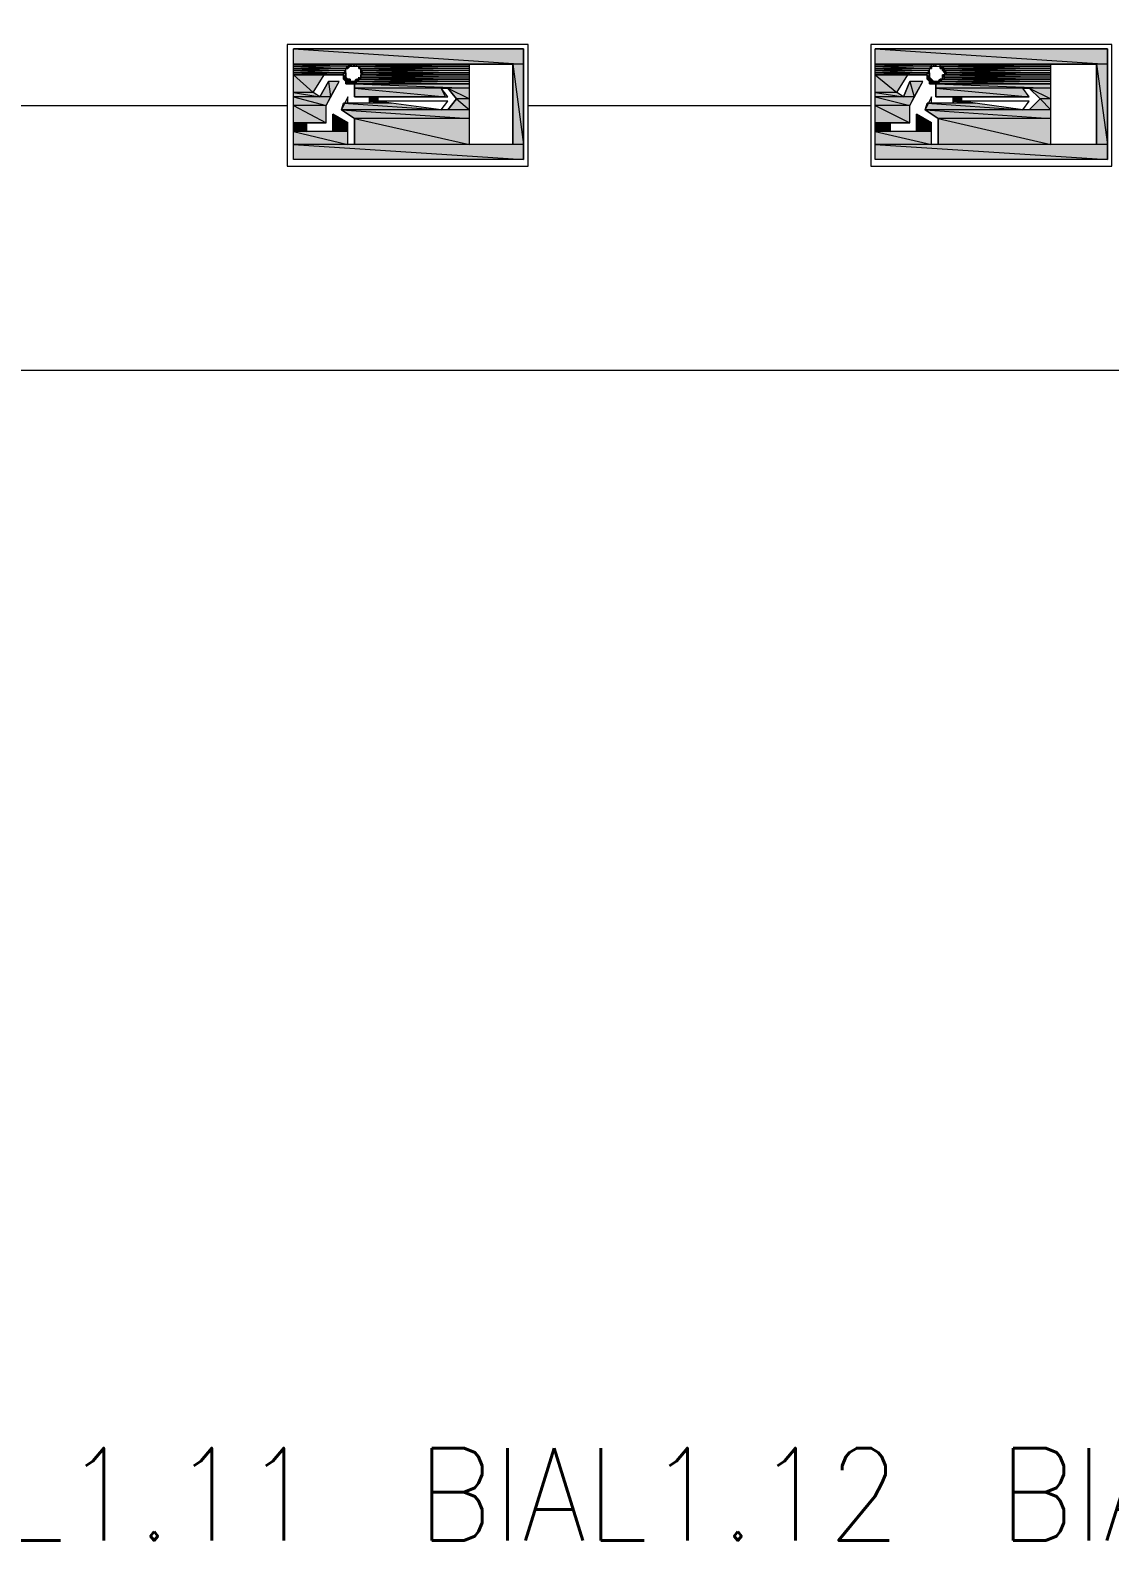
# Model space of a CAD drawing. Header units: millimetres. Extents: x 0 to 420, y 0 to 297.
# Drawn here: x 174.7 to 195.75, y 170.84 to 200.55 of the extents above; entities that cross this region are included whole.
import ezdxf

# ---------------------------------------------------------------- set-up
doc = ezdxf.new("R2010")
doc.units = ezdxf.units.MM
doc.styles.get("Standard").update_dxf_attribs({"font": 'STANDARD'})

msp = doc.modelspace()

# ---------------------------------------------------------------- hatches: boundary and pattern name
h = msp.add_hatch(color=82)
h.paths.add_polyline_path([(184.319334, 200.194333), (179.832001, 200.194333), (184.319334, 199.897999)], flags=0)
h.paths.add_polyline_path([(179.832001, 200.194333), (184.319334, 199.897999), (179.832001, 199.897999)], flags=0)
h = msp.add_hatch(color=82)
h.paths.add_polyline_path([(195.707001, 200.194333), (191.177334, 200.194333), (195.707001, 199.897999)], flags=0)
h.paths.add_polyline_path([(191.177334, 200.194333), (195.707001, 199.897999), (191.177334, 199.897999)], flags=0)
h = msp.add_hatch(color=82)
h.paths.add_polyline_path([(179.832001, 199.897999), (183.261001, 199.897999)], flags=0)
h.paths.add_polyline_path([(183.261001, 199.897999), (179.832001, 199.897999)], flags=0)
h = msp.add_hatch(color=82)
h.paths.add_polyline_path([(180.932668, 199.897999), (179.832001, 199.897999), (180.890334, 199.855666)], flags=0)
h.paths.add_polyline_path([(179.832001, 199.897999), (180.890334, 199.855666), (179.832001, 199.855666)], flags=0)
h = msp.add_hatch(color=82)
h.paths.add_polyline_path([(180.890334, 199.855666), (179.832001, 199.855666), (180.848001, 199.813333)], flags=0)
h.paths.add_polyline_path([(179.832001, 199.855666), (180.848001, 199.813333), (179.832001, 199.813333)], flags=0)
h = msp.add_hatch(color=82)
h.paths.add_polyline_path([(180.848001, 199.813333), (179.832001, 199.813333), (180.848001, 199.770999)], flags=0)
h.paths.add_polyline_path([(179.832001, 199.813333), (180.848001, 199.770999), (179.832001, 199.770999)], flags=0)
h = msp.add_hatch(color=82)
h.paths.add_polyline_path([(180.848001, 199.770999), (179.832001, 199.770999), (180.805668, 199.728666)], flags=0)
h.paths.add_polyline_path([(179.832001, 199.770999), (180.805668, 199.728666), (179.832001, 199.728666)], flags=0)
h = msp.add_hatch(color=82)
h.paths.add_polyline_path([(179.832001, 199.728666), (180.805668, 199.728666)], flags=0)
h.paths.add_polyline_path([(180.805668, 199.728666), (179.832001, 199.728666)], flags=0)
h = msp.add_hatch(color=82)
h.paths.add_polyline_path([(180.805668, 199.728666), (179.832001, 199.728666), (180.805668, 199.686333)], flags=0)
h.paths.add_polyline_path([(179.832001, 199.728666), (180.805668, 199.686333), (179.832001, 199.686333)], flags=0)
for points in [[(180.848001, 199.728666), (180.805668, 199.728666)], [(180.805668, 199.728666), (180.848001, 199.728666), (180.848001, 199.686333)], [(180.890334, 199.855666), (180.932668, 199.855666), (180.890334, 199.813333)], [(180.932668, 199.897999), (180.975001, 199.855666), (180.932668, 199.855666)], [(180.932668, 199.855666), (180.975001, 199.855666)], [(180.975001, 199.897999), (181.017334, 199.897999), (181.017334, 199.855666)], [(181.102001, 199.813333), (181.144334, 199.813333)], [(181.144334, 199.813333), (181.144334, 199.770999)], [(181.144334, 199.770999), (181.144334, 199.728666)], [(192.235668, 199.728666), (192.193334, 199.728666)], [(192.193334, 199.728666), (192.235668, 199.728666), (192.235668, 199.686333)], [(192.320334, 199.855666), (192.362668, 199.855666), (192.278001, 199.855666)], [(192.278001, 199.855666), (192.278001, 199.813333)], [(192.320334, 199.897999), (192.320334, 199.855666)], [(192.362668, 199.897999), (192.362668, 199.855666)], [(192.447334, 199.813333), (192.489668, 199.813333)], [(180.848001, 199.686333), (180.848001, 199.643999)], [(180.848001, 199.643999), (180.890334, 199.601666), (180.848001, 199.601666)], [(180.932668, 199.601666), (180.932668, 199.559333)], [(181.102001, 199.643999), (181.102001, 199.601666)], [(192.235668, 199.686333), (192.235668, 199.643999)], [(192.235668, 199.643999), (192.278001, 199.601666), (192.235668, 199.601666)], [(192.278001, 199.601666), (192.320334, 199.559333), (192.278001, 199.559333)], [(192.362668, 199.559333), (192.405001, 199.559333)], [(192.489668, 199.601666), (192.447334, 199.601666)], [(192.489668, 199.643999), (192.489668, 199.601666)], [(180.594001, 198.924333), (180.721001, 198.839666), (180.594001, 198.839666)], [(191.981668, 198.924333), (192.108668, 198.839666), (191.981668, 198.839666)]]:
    msp.add_hatch(color=82).paths.add_polyline_path(points, flags=0)
h = msp.add_hatch(color=82)
h.paths.add_polyline_path([(183.261001, 199.897999), (181.059668, 199.897999), (183.261001, 199.855666)], flags=0)
h.paths.add_polyline_path([(181.059668, 199.897999), (183.261001, 199.855666), (181.059668, 199.855666)], flags=0)
h = msp.add_hatch(color=82)
h.paths.add_polyline_path([(181.102001, 199.855666), (183.261001, 199.855666)], flags=0)
h.paths.add_polyline_path([(183.261001, 199.855666), (181.102001, 199.855666)], flags=0)
h = msp.add_hatch(color=82)
h.paths.add_polyline_path([(183.261001, 199.855666), (181.102001, 199.855666), (183.261001, 199.813333)], flags=0)
h.paths.add_polyline_path([(181.102001, 199.855666), (183.261001, 199.813333), (181.144334, 199.813333)], flags=0)
h = msp.add_hatch(color=82)
h.paths.add_polyline_path([(181.102001, 199.855666), (181.102001, 199.813333)], flags=0)
h.paths.add_polyline_path([(181.102001, 199.813333), (181.102001, 199.855666)], flags=0)
h = msp.add_hatch(color=82)
h.paths.add_polyline_path([(183.261001, 199.813333), (181.144334, 199.813333), (183.261001, 199.770999)], flags=0)
h.paths.add_polyline_path([(181.144334, 199.813333), (183.261001, 199.770999), (181.144334, 199.770999)], flags=0)
h = msp.add_hatch(color=82)
h.paths.add_polyline_path([(183.261001, 199.770999), (181.144334, 199.770999), (183.261001, 199.728666)], flags=0)
h.paths.add_polyline_path([(181.144334, 199.770999), (183.261001, 199.728666), (181.186668, 199.728666)], flags=0)
h = msp.add_hatch(color=82)
h.paths.add_polyline_path([(183.261001, 199.728666), (181.144334, 199.728666), (183.261001, 199.686333)], flags=0)
h.paths.add_polyline_path([(181.144334, 199.728666), (183.261001, 199.686333), (181.186668, 199.686333)], flags=0)
h = msp.add_hatch(color=82)
h.paths.add_polyline_path([(181.186668, 199.728666), (183.261001, 199.728666)], flags=0)
h.paths.add_polyline_path([(183.261001, 199.728666), (181.186668, 199.728666)], flags=0)
h = msp.add_hatch(color=82)
h.paths.add_polyline_path([(184.319334, 199.897999), (184.107668, 199.897999), (184.319334, 198.331666)], flags=0)
h.paths.add_polyline_path([(184.107668, 199.897999), (184.319334, 198.331666), (184.107668, 198.331666)], flags=0)
h = msp.add_hatch(color=82)
h.paths.add_polyline_path([(191.177334, 199.897999), (194.606334, 199.897999)], flags=0)
h.paths.add_polyline_path([(194.606334, 199.897999), (191.177334, 199.897999)], flags=0)
h = msp.add_hatch(color=82)
h.paths.add_polyline_path([(192.278001, 199.897999), (191.177334, 199.897999), (192.278001, 199.855666)], flags=0)
h.paths.add_polyline_path([(191.177334, 199.897999), (192.278001, 199.855666), (191.177334, 199.855666)], flags=0)
h = msp.add_hatch(color=82)
h.paths.add_polyline_path([(192.278001, 199.855666), (191.177334, 199.855666), (192.235668, 199.813333)], flags=0)
h.paths.add_polyline_path([(191.177334, 199.855666), (192.235668, 199.813333), (191.177334, 199.813333)], flags=0)
h = msp.add_hatch(color=82)
h.paths.add_polyline_path([(192.235668, 199.813333), (191.177334, 199.813333), (192.235668, 199.770999)], flags=0)
h.paths.add_polyline_path([(191.177334, 199.813333), (192.235668, 199.770999), (191.177334, 199.770999)], flags=0)
h = msp.add_hatch(color=82)
h.paths.add_polyline_path([(192.235668, 199.770999), (191.177334, 199.770999), (192.193334, 199.728666)], flags=0)
h.paths.add_polyline_path([(191.177334, 199.770999), (192.193334, 199.728666), (191.177334, 199.728666)], flags=0)
h = msp.add_hatch(color=82)
h.paths.add_polyline_path([(191.177334, 199.728666), (192.193334, 199.728666)], flags=0)
h.paths.add_polyline_path([(192.193334, 199.728666), (191.177334, 199.728666)], flags=0)
h = msp.add_hatch(color=82)
h.paths.add_polyline_path([(192.193334, 199.728666), (191.177334, 199.728666), (192.193334, 199.686333)], flags=0)
h.paths.add_polyline_path([(191.177334, 199.728666), (192.193334, 199.686333), (191.177334, 199.686333)], flags=0)
h = msp.add_hatch(color=82)
h.paths.add_polyline_path([(194.606334, 199.897999), (192.447334, 199.897999), (194.606334, 199.855666)], flags=0)
h.paths.add_polyline_path([(192.447334, 199.897999), (194.606334, 199.855666), (192.447334, 199.855666)], flags=0)
h = msp.add_hatch(color=82)
h.paths.add_polyline_path([(192.489668, 199.855666), (192.447334, 199.855666), (192.489668, 199.813333)], flags=0)
h.paths.add_polyline_path([(192.447334, 199.855666), (192.489668, 199.813333), (192.447334, 199.813333)], flags=0)
h = msp.add_hatch(color=82)
h.paths.add_polyline_path([(192.489668, 199.855666), (194.606334, 199.855666)], flags=0)
h.paths.add_polyline_path([(194.606334, 199.855666), (192.489668, 199.855666)], flags=0)
h = msp.add_hatch(color=82)
h.paths.add_polyline_path([(194.606334, 199.855666), (192.489668, 199.855666), (194.606334, 199.813333)], flags=0)
h.paths.add_polyline_path([(192.489668, 199.855666), (194.606334, 199.813333), (192.532001, 199.813333)], flags=0)
h = msp.add_hatch(color=82)
h.paths.add_polyline_path([(192.489668, 199.813333), (192.532001, 199.770999), (192.489668, 199.770999)], flags=0)
h.paths.add_polyline_path([(192.532001, 199.770999), (192.489668, 199.770999), (192.532001, 199.728666)], flags=0)
h = msp.add_hatch(color=82)
h.paths.add_polyline_path([(194.606334, 199.813333), (192.532001, 199.813333), (194.606334, 199.770999)], flags=0)
h.paths.add_polyline_path([(192.532001, 199.813333), (194.606334, 199.770999), (192.532001, 199.770999)], flags=0)
h = msp.add_hatch(color=82)
h.paths.add_polyline_path([(194.606334, 199.770999), (192.532001, 199.770999), (194.606334, 199.728666)], flags=0)
h.paths.add_polyline_path([(192.532001, 199.770999), (194.606334, 199.728666), (192.574334, 199.728666)], flags=0)
h = msp.add_hatch(color=82)
h.paths.add_polyline_path([(194.606334, 199.728666), (192.532001, 199.728666), (194.606334, 199.686333)], flags=0)
h.paths.add_polyline_path([(192.532001, 199.728666), (194.606334, 199.686333), (192.574334, 199.686333)], flags=0)
h = msp.add_hatch(color=82)
h.paths.add_polyline_path([(192.574334, 199.728666), (194.606334, 199.728666)], flags=0)
h.paths.add_polyline_path([(194.606334, 199.728666), (192.574334, 199.728666)], flags=0)
h = msp.add_hatch(color=82)
h.paths.add_polyline_path([(195.707001, 199.897999), (195.495334, 199.897999), (195.707001, 198.331666)], flags=0)
h.paths.add_polyline_path([(195.495334, 199.897999), (195.707001, 198.331666), (195.495334, 198.331666)], flags=0)
h = msp.add_hatch(color=82)
h.paths.add_polyline_path([(179.832001, 199.686333), (180.805668, 199.686333)], flags=0)
h.paths.add_polyline_path([(180.805668, 199.686333), (179.832001, 199.686333)], flags=0)
h = msp.add_hatch(color=82)
h.paths.add_polyline_path([(180.424668, 199.686333), (179.832001, 199.686333), (180.213001, 199.347666)], flags=0)
h.paths.add_polyline_path([(179.832001, 199.686333), (180.213001, 199.347666), (179.832001, 199.347666)], flags=0)
h = msp.add_hatch(color=82)
h.paths.add_polyline_path([(180.721001, 199.559333), (180.509334, 199.559333), (180.551668, 199.262999)], flags=0)
h.paths.add_polyline_path([(180.509334, 199.559333), (180.551668, 199.262999), (180.340001, 199.262999)], flags=0)
h = msp.add_hatch(color=82)
h.paths.add_polyline_path([(180.848001, 199.643999), (180.805668, 199.686333)], flags=0)
h.paths.add_polyline_path([(180.805668, 199.686333), (180.848001, 199.643999), (180.805668, 199.643999)], flags=0)
h = msp.add_hatch(color=82)
h.paths.add_polyline_path([(180.848001, 199.643999), (180.805668, 199.643999), (180.848001, 199.601666)], flags=0)
h.paths.add_polyline_path([(180.805668, 199.643999), (180.848001, 199.601666), (180.805668, 199.601666)], flags=0)
h = msp.add_hatch(color=82)
h.paths.add_polyline_path([(180.890334, 199.601666), (180.805668, 199.601666)], flags=0)
h.paths.add_polyline_path([(180.890334, 199.601666), (180.805668, 199.601666), (180.848001, 199.601666)], flags=0)
h = msp.add_hatch(color=82)
h.paths.add_polyline_path([(180.890334, 199.601666), (180.805668, 199.601666), (180.932668, 199.559333)], flags=0)
h.paths.add_polyline_path([(180.805668, 199.601666), (180.932668, 199.559333), (180.848001, 199.559333)], flags=0)
h = msp.add_hatch(color=82)
h.paths.add_polyline_path([(180.848001, 199.559333), (180.932668, 199.559333)], flags=0)
h.paths.add_polyline_path([(180.932668, 199.559333), (180.848001, 199.559333)], flags=0)
h = msp.add_hatch(color=82)
h.paths.add_polyline_path([(181.059668, 199.559333), (180.848001, 199.559333), (181.059668, 199.516999)], flags=0)
h.paths.add_polyline_path([(180.848001, 199.559333), (181.059668, 199.516999), (180.848001, 199.516999)], flags=0)
h = msp.add_hatch(color=82)
h.paths.add_polyline_path([(180.932668, 199.516999), (183.261001, 199.516999)], flags=0)
h.paths.add_polyline_path([(183.261001, 199.516999), (180.932668, 199.516999)], flags=0)
h = msp.add_hatch(color=82)
h.paths.add_polyline_path([(180.975001, 199.559333), (181.017334, 199.559333)], flags=0)
h.paths.add_polyline_path([(181.017334, 199.559333), (180.975001, 199.559333)], flags=0)
h = msp.add_hatch(color=82)
h.paths.add_polyline_path([(181.102001, 199.601666), (181.059668, 199.601666), (181.059668, 199.559333)], flags=0)
h.paths.add_polyline_path([(181.059668, 199.601666), (181.059668, 199.559333), (181.017334, 199.559333)], flags=0)
h = msp.add_hatch(color=82)
h.paths.add_polyline_path([(183.261001, 199.516999), (181.017334, 199.516999), (183.261001, 199.432333)], flags=0)
h.paths.add_polyline_path([(181.017334, 199.516999), (183.261001, 199.432333), (181.017334, 199.432333)], flags=0)
h = msp.add_hatch(color=82)
h.paths.add_polyline_path([(182.710668, 199.432333), (181.017334, 199.432333), (182.795334, 199.262999)], flags=0)
h.paths.add_polyline_path([(181.017334, 199.432333), (182.795334, 199.262999), (181.017334, 199.262999)], flags=0)
h = msp.add_hatch(color=82)
h.paths.add_polyline_path([(183.261001, 199.559333), (181.059668, 199.559333), (183.261001, 199.516999)], flags=0)
h.paths.add_polyline_path([(181.059668, 199.559333), (183.261001, 199.516999), (181.059668, 199.516999)], flags=0)
h = msp.add_hatch(color=82)
h.paths.add_polyline_path([(183.261001, 199.601666), (181.144334, 199.601666)], flags=0)
h.paths.add_polyline_path([(181.144334, 199.601666), (183.261001, 199.601666), (181.102001, 199.601666)], flags=0)
h = msp.add_hatch(color=82)
h.paths.add_polyline_path([(183.261001, 199.601666), (181.102001, 199.601666), (183.261001, 199.559333)], flags=0)
h.paths.add_polyline_path([(181.102001, 199.601666), (183.261001, 199.559333), (181.102001, 199.559333)], flags=0)
h = msp.add_hatch(color=82)
h.paths.add_polyline_path([(183.261001, 199.686333), (181.186668, 199.686333)], flags=0)
h.paths.add_polyline_path([(181.186668, 199.686333), (183.261001, 199.686333), (181.144334, 199.686333)], flags=0)
h = msp.add_hatch(color=82)
h.paths.add_polyline_path([(183.261001, 199.686333), (181.144334, 199.686333), (183.261001, 199.643999)], flags=0)
h.paths.add_polyline_path([(181.144334, 199.686333), (183.261001, 199.643999), (181.144334, 199.643999)], flags=0)
h = msp.add_hatch(color=82)
h.paths.add_polyline_path([(181.144334, 199.686333), (181.144334, 199.643999)], flags=0)
h.paths.add_polyline_path([(181.144334, 199.643999), (181.144334, 199.686333)], flags=0)
h = msp.add_hatch(color=82)
h.paths.add_polyline_path([(183.261001, 199.643999), (181.144334, 199.643999), (183.261001, 199.601666)], flags=0)
h.paths.add_polyline_path([(181.144334, 199.643999), (183.261001, 199.601666), (181.144334, 199.601666)], flags=0)
h = msp.add_hatch(color=82)
h.paths.add_polyline_path([(183.261001, 199.432333), (182.837668, 199.432333), (183.261001, 199.220666)], flags=0)
h.paths.add_polyline_path([(182.837668, 199.432333), (183.261001, 199.220666), (183.007001, 199.220666)], flags=0)
h = msp.add_hatch(color=82)
h.paths.add_polyline_path([(191.177334, 199.686333), (192.193334, 199.686333)], flags=0)
h.paths.add_polyline_path([(192.193334, 199.686333), (191.177334, 199.686333)], flags=0)
h = msp.add_hatch(color=82)
h.paths.add_polyline_path([(191.812334, 199.686333), (191.177334, 199.686333), (191.600668, 199.347666)], flags=0)
h.paths.add_polyline_path([(191.177334, 199.686333), (191.600668, 199.347666), (191.177334, 199.347666)], flags=0)
h = msp.add_hatch(color=82)
h.paths.add_polyline_path([(192.108668, 199.559333), (191.854668, 199.559333), (191.939334, 199.262999)], flags=0)
h.paths.add_polyline_path([(191.854668, 199.559333), (191.939334, 199.262999), (191.727668, 199.262999)], flags=0)
h = msp.add_hatch(color=82)
h.paths.add_polyline_path([(192.235668, 199.643999), (192.193334, 199.686333)], flags=0)
h.paths.add_polyline_path([(192.193334, 199.686333), (192.235668, 199.643999), (192.193334, 199.643999)], flags=0)
h = msp.add_hatch(color=82)
h.paths.add_polyline_path([(192.235668, 199.643999), (192.193334, 199.643999), (192.235668, 199.601666)], flags=0)
h.paths.add_polyline_path([(192.193334, 199.643999), (192.235668, 199.601666), (192.193334, 199.601666)], flags=0)
h = msp.add_hatch(color=82)
h.paths.add_polyline_path([(192.278001, 199.601666), (192.193334, 199.601666)], flags=0)
h.paths.add_polyline_path([(192.278001, 199.601666), (192.193334, 199.601666), (192.235668, 199.601666)], flags=0)
h = msp.add_hatch(color=82)
h.paths.add_polyline_path([(192.278001, 199.601666), (192.193334, 199.601666), (192.278001, 199.559333)], flags=0)
h.paths.add_polyline_path([(192.193334, 199.601666), (192.278001, 199.559333), (192.235668, 199.559333)], flags=0)
h = msp.add_hatch(color=82)
h.paths.add_polyline_path([(192.235668, 199.559333), (192.320334, 199.559333)], flags=0)
h.paths.add_polyline_path([(192.320334, 199.559333), (192.235668, 199.559333)], flags=0)
h = msp.add_hatch(color=82)
h.paths.add_polyline_path([(192.405001, 199.559333), (192.235668, 199.559333), (192.405001, 199.516999)], flags=0)
h.paths.add_polyline_path([(192.235668, 199.559333), (192.405001, 199.516999), (192.235668, 199.516999)], flags=0)
h = msp.add_hatch(color=82)
h.paths.add_polyline_path([(194.606334, 199.516999), (192.278001, 199.516999)], flags=0)
h.paths.add_polyline_path([(192.278001, 199.516999), (194.606334, 199.516999), (192.320334, 199.516999)], flags=0)
h = msp.add_hatch(color=82)
h.paths.add_polyline_path([(194.606334, 199.516999), (192.362668, 199.516999), (194.606334, 199.432333)], flags=0)
h.paths.add_polyline_path([(192.362668, 199.516999), (194.606334, 199.432333), (192.362668, 199.432333)], flags=0)
h = msp.add_hatch(color=82)
h.paths.add_polyline_path([(194.056001, 199.432333), (192.362668, 199.432333), (194.183001, 199.262999)], flags=0)
h.paths.add_polyline_path([(192.362668, 199.432333), (194.183001, 199.262999), (192.362668, 199.262999)], flags=0)
h = msp.add_hatch(color=82)
h.paths.add_polyline_path([(192.447334, 199.559333), (192.447334, 199.601666)], flags=0)
h.paths.add_polyline_path([(192.447334, 199.601666), (192.447334, 199.559333), (192.405001, 199.559333)], flags=0)
h = msp.add_hatch(color=82)
h.paths.add_polyline_path([(194.606334, 199.559333), (192.447334, 199.559333), (194.606334, 199.516999)], flags=0)
h.paths.add_polyline_path([(192.447334, 199.559333), (194.606334, 199.516999), (192.405001, 199.516999)], flags=0)
h = msp.add_hatch(color=82)
h.paths.add_polyline_path([(194.606334, 199.601666), (192.489668, 199.601666), (194.606334, 199.559333)], flags=0)
h.paths.add_polyline_path([(192.489668, 199.601666), (194.606334, 199.559333), (192.447334, 199.559333)], flags=0)
h = msp.add_hatch(color=82)
h.paths.add_polyline_path([(192.532001, 199.686333), (192.489668, 199.686333), (192.532001, 199.643999)], flags=0)
h.paths.add_polyline_path([(192.489668, 199.686333), (192.532001, 199.643999), (192.489668, 199.643999)], flags=0)
h = msp.add_hatch(color=82)
h.paths.add_polyline_path([(194.606334, 199.601666), (192.532001, 199.601666)], flags=0)
h.paths.add_polyline_path([(192.532001, 199.601666), (194.606334, 199.601666), (192.489668, 199.601666)], flags=0)
h = msp.add_hatch(color=82)
h.paths.add_polyline_path([(194.606334, 199.686333), (192.574334, 199.686333)], flags=0)
h.paths.add_polyline_path([(192.574334, 199.686333), (194.606334, 199.686333), (192.532001, 199.686333)], flags=0)
h = msp.add_hatch(color=82)
h.paths.add_polyline_path([(194.606334, 199.686333), (192.532001, 199.686333), (194.606334, 199.643999)], flags=0)
h.paths.add_polyline_path([(192.532001, 199.686333), (194.606334, 199.643999), (192.532001, 199.643999)], flags=0)
h = msp.add_hatch(color=82)
h.paths.add_polyline_path([(194.606334, 199.643999), (192.532001, 199.643999), (194.606334, 199.601666)], flags=0)
h.paths.add_polyline_path([(192.532001, 199.643999), (194.606334, 199.601666), (192.532001, 199.601666)], flags=0)
h = msp.add_hatch(color=82)
h.paths.add_polyline_path([(194.606334, 199.432333), (194.183001, 199.432333), (194.606334, 199.220666)], flags=0)
h.paths.add_polyline_path([(194.183001, 199.432333), (194.606334, 199.220666), (194.394668, 199.220666)], flags=0)
h = msp.add_hatch(color=82)
h.paths.add_polyline_path([(180.213001, 199.347666), (179.832001, 199.347666), (180.340001, 199.262999)], flags=0)
h.paths.add_polyline_path([(179.832001, 199.347666), (180.340001, 199.262999), (179.832001, 199.262999)], flags=0)
h = msp.add_hatch(color=82)
h.paths.add_polyline_path([(180.551668, 199.262999), (179.832001, 199.262999), (180.467001, 199.093666)], flags=0)
h.paths.add_polyline_path([(179.832001, 199.262999), (180.467001, 199.093666), (179.832001, 199.093666)], flags=0)
h = msp.add_hatch(color=82)
h.paths.add_polyline_path([(181.737001, 199.135999), (180.805668, 199.135999), (182.710668, 199.008999)], flags=0)
h.paths.add_polyline_path([(180.805668, 199.135999), (182.710668, 199.008999), (180.763334, 199.008999)], flags=0)
h = msp.add_hatch(color=82)
h.paths.add_polyline_path([(181.483001, 199.262999), (181.313668, 199.262999), (181.483001, 199.178333)], flags=0)
h.paths.add_polyline_path([(181.313668, 199.262999), (181.483001, 199.178333), (181.313668, 199.178333)], flags=0)
h = msp.add_hatch(color=82)
h.paths.add_polyline_path([(181.483001, 199.178333), (181.313668, 199.178333), (181.737001, 199.135999)], flags=0)
h.paths.add_polyline_path([(181.313668, 199.178333), (181.737001, 199.135999), (181.313668, 199.135999)], flags=0)
h = msp.add_hatch(color=82)
h.paths.add_polyline_path([(183.261001, 199.220666), (183.007001, 199.220666), (183.261001, 199.008999)], flags=0)
h.paths.add_polyline_path([(183.007001, 199.220666), (183.261001, 199.008999), (182.837668, 199.008999)], flags=0)
h = msp.add_hatch(color=82)
h.paths.add_polyline_path([(191.600668, 199.347666), (191.177334, 199.347666), (191.727668, 199.262999)], flags=0)
h.paths.add_polyline_path([(191.177334, 199.347666), (191.727668, 199.262999), (191.177334, 199.262999)], flags=0)
h = msp.add_hatch(color=82)
h.paths.add_polyline_path([(191.939334, 199.262999), (191.177334, 199.262999), (191.854668, 199.093666)], flags=0)
h.paths.add_polyline_path([(191.177334, 199.262999), (191.854668, 199.093666), (191.177334, 199.093666)], flags=0)
h = msp.add_hatch(color=82)
h.paths.add_polyline_path([(193.124668, 199.135999), (192.193334, 199.135999), (194.056001, 199.008999)], flags=0)
h.paths.add_polyline_path([(192.193334, 199.135999), (194.056001, 199.008999), (192.151001, 199.008999)], flags=0)
h = msp.add_hatch(color=82)
h.paths.add_polyline_path([(192.870668, 199.262999), (192.701334, 199.262999), (192.870668, 199.178333)], flags=0)
h.paths.add_polyline_path([(192.701334, 199.262999), (192.870668, 199.178333), (192.701334, 199.178333)], flags=0)
h = msp.add_hatch(color=82)
h.paths.add_polyline_path([(192.870668, 199.178333), (192.701334, 199.178333), (193.124668, 199.135999)], flags=0)
h.paths.add_polyline_path([(192.701334, 199.178333), (193.124668, 199.135999), (192.701334, 199.135999)], flags=0)
h = msp.add_hatch(color=82)
h.paths.add_polyline_path([(194.606334, 199.220666), (194.394668, 199.220666), (194.606334, 199.008999)], flags=0)
h.paths.add_polyline_path([(194.394668, 199.220666), (194.606334, 199.008999), (194.183001, 199.008999)], flags=0)
h = msp.add_hatch(color=82)
h.paths.add_polyline_path([(180.467001, 199.093666), (179.832001, 199.093666), (180.467001, 198.754999)], flags=0)
h.paths.add_polyline_path([(179.832001, 199.093666), (180.467001, 198.754999), (179.832001, 198.754999)], flags=0)
h = msp.add_hatch(color=82)
h.paths.add_polyline_path([(180.721001, 198.839666), (180.594001, 198.839666), (180.890334, 198.754999)], flags=0)
h.paths.add_polyline_path([(180.594001, 198.839666), (180.890334, 198.754999), (180.594001, 198.754999)], flags=0)
h = msp.add_hatch(color=82)
h.paths.add_polyline_path([(183.261001, 199.008999), (180.763334, 199.008999), (183.261001, 198.839666)], flags=0)
h.paths.add_polyline_path([(180.763334, 199.008999), (183.261001, 198.839666), (181.017334, 198.839666)], flags=0)
h = msp.add_hatch(color=82)
h.paths.add_polyline_path([(183.261001, 198.839666), (181.017334, 198.839666), (183.261001, 198.331666)], flags=0)
h.paths.add_polyline_path([(181.017334, 198.839666), (183.261001, 198.331666), (181.017334, 198.331666)], flags=0)
h = msp.add_hatch(color=82)
h.paths.add_polyline_path([(191.854668, 199.093666), (191.177334, 199.093666), (191.854668, 198.754999)], flags=0)
h.paths.add_polyline_path([(191.177334, 199.093666), (191.854668, 198.754999), (191.177334, 198.754999)], flags=0)
h = msp.add_hatch(color=82)
h.paths.add_polyline_path([(192.108668, 198.839666), (191.981668, 198.839666), (192.278001, 198.754999)], flags=0)
h.paths.add_polyline_path([(191.981668, 198.839666), (192.278001, 198.754999), (191.981668, 198.754999)], flags=0)
h = msp.add_hatch(color=82)
h.paths.add_polyline_path([(194.606334, 199.008999), (192.151001, 199.008999), (194.606334, 198.839666)], flags=0)
h.paths.add_polyline_path([(192.151001, 199.008999), (194.606334, 198.839666), (192.405001, 198.839666)], flags=0)
h = msp.add_hatch(color=82)
h.paths.add_polyline_path([(194.606334, 198.839666), (192.405001, 198.839666), (194.606334, 198.331666)], flags=0)
h.paths.add_polyline_path([(192.405001, 198.839666), (194.606334, 198.331666), (192.405001, 198.331666)], flags=0)
h = msp.add_hatch(color=82)
h.paths.add_polyline_path([(180.086001, 198.754999), (179.832001, 198.754999), (180.086001, 198.585666)], flags=0)
h.paths.add_polyline_path([(179.832001, 198.754999), (180.086001, 198.585666), (179.832001, 198.585666)], flags=0)
h = msp.add_hatch(color=82)
h.paths.add_polyline_path([(180.890334, 198.585666), (179.832001, 198.585666), (180.890334, 198.331666)], flags=0)
h.paths.add_polyline_path([(179.832001, 198.585666), (180.890334, 198.331666), (179.832001, 198.331666)], flags=0)
h = msp.add_hatch(color=82)
h.paths.add_polyline_path([(180.890334, 198.754999), (180.594001, 198.754999), (180.890334, 198.585666)], flags=0)
h.paths.add_polyline_path([(180.594001, 198.754999), (180.890334, 198.585666), (180.594001, 198.585666)], flags=0)
h = msp.add_hatch(color=82)
h.paths.add_polyline_path([(191.473668, 198.754999), (191.177334, 198.754999), (191.473668, 198.585666)], flags=0)
h.paths.add_polyline_path([(191.177334, 198.754999), (191.473668, 198.585666), (191.177334, 198.585666)], flags=0)
h = msp.add_hatch(color=82)
h.paths.add_polyline_path([(192.278001, 198.585666), (191.177334, 198.585666), (192.278001, 198.331666)], flags=0)
h.paths.add_polyline_path([(191.177334, 198.585666), (192.278001, 198.331666), (191.177334, 198.331666)], flags=0)
h = msp.add_hatch(color=82)
h.paths.add_polyline_path([(192.278001, 198.754999), (191.981668, 198.754999), (192.278001, 198.585666)], flags=0)
h.paths.add_polyline_path([(191.981668, 198.754999), (192.278001, 198.585666), (191.981668, 198.585666)], flags=0)
h = msp.add_hatch(color=82)
h.paths.add_polyline_path([(184.319334, 198.331666), (179.832001, 198.331666), (184.319334, 198.035333)], flags=0)
h.paths.add_polyline_path([(179.832001, 198.331666), (184.319334, 198.035333), (179.832001, 198.035333)], flags=0)
h = msp.add_hatch(color=82)
h.paths.add_polyline_path([(195.707001, 198.331666), (191.177334, 198.331666), (195.707001, 198.035333)], flags=0)
h.paths.add_polyline_path([(191.177334, 198.331666), (195.707001, 198.035333), (191.177334, 198.035333)], flags=0)

# ---------------------------------------------------------------- linework, layer by layer
at = {"color": 7, "lineweight": 0}
for points in [[(25.696335, 193.928999), (368.850334, 193.928999), (368.850334, 289.263666), (25.696335, 289.263666)], [(25.696335, 97.620666), (25.696335, 193.928999), (368.850334, 193.928999), (368.850334, 97.620666), (25.696335, 97.620666), (368.850334, 97.620666), (368.850334, 68.368333), (25.696335, 68.368333)]]:
    msp.add_lwpolyline(points, close=True, dxfattribs=at)
at = {"color": 92, "lineweight": 0}
for points in [[(184.404001, 200.278999), (179.705001, 200.278999), (179.705001, 197.908333), (184.404001, 197.908333)], [(195.791668, 200.278999), (191.092668, 200.278999), (191.092668, 197.908333), (195.791668, 197.908333)]]:
    msp.add_lwpolyline(points, close=True, dxfattribs=at)
at = {"color": 82, "lineweight": 0}
for points in [[(184.319334, 200.194333), (179.832001, 200.194333), (184.319334, 199.897999)], [(179.832001, 200.194333), (184.319334, 199.897999), (179.832001, 199.897999)], [(179.832001, 200.194333), (184.319334, 200.194333), (184.319334, 198.035333), (179.832001, 198.035333)], [(195.707001, 200.194333), (191.177334, 200.194333), (195.707001, 199.897999)], [(191.177334, 200.194333), (195.707001, 199.897999), (191.177334, 199.897999)], [(191.177334, 200.194333), (195.707001, 200.194333), (195.707001, 198.035333), (191.177334, 198.035333)], [(179.832001, 199.897999), (183.261001, 199.897999)], [(183.261001, 199.897999), (179.832001, 199.897999)], [(180.932668, 199.897999), (179.832001, 199.897999), (180.890334, 199.855666)], [(179.832001, 199.897999), (180.890334, 199.855666), (179.832001, 199.855666)], [(180.890334, 199.855666), (179.832001, 199.855666), (180.848001, 199.813333)], [(179.832001, 199.855666), (180.848001, 199.813333), (179.832001, 199.813333)], [(180.848001, 199.813333), (179.832001, 199.813333), (180.848001, 199.770999)], [(179.832001, 199.813333), (180.848001, 199.770999), (179.832001, 199.770999)], [(180.848001, 199.770999), (179.832001, 199.770999), (180.805668, 199.728666)], [(179.832001, 199.770999), (180.805668, 199.728666), (179.832001, 199.728666)], [(179.832001, 199.728666), (180.805668, 199.728666)], [(180.805668, 199.728666), (179.832001, 199.728666)], [(180.805668, 199.728666), (179.832001, 199.728666), (180.805668, 199.686333)], [(179.832001, 199.728666), (180.805668, 199.686333), (179.832001, 199.686333)], [(180.848001, 199.728666), (180.805668, 199.728666)], [(180.805668, 199.728666), (180.848001, 199.728666), (180.848001, 199.686333)], [(181.017334, 199.855666), (181.059668, 199.855666), (181.102001, 199.855666), (181.102001, 199.813333), (181.144334, 199.813333), (181.144334, 199.770999), (181.144334, 199.728666), (181.144334, 199.686333), (181.144334, 199.643999), (181.102001, 199.601666), (181.059668, 199.559333), (181.017334, 199.559333), (180.975001, 199.559333), (180.932668, 199.559333), (180.932668, 199.601666), (180.890334, 199.601666), (180.848001, 199.643999), (180.848001, 199.686333), (180.848001, 199.728666), (180.848001, 199.770999), (180.848001, 199.813333), (180.890334, 199.813333), (180.932668, 199.855666), (180.975001, 199.855666)], [(180.890334, 199.855666), (180.932668, 199.855666), (180.890334, 199.813333)], [(180.932668, 199.897999), (180.975001, 199.855666), (180.932668, 199.855666)], [(183.261001, 199.897999), (180.932668, 199.897999)], [(180.932668, 199.855666), (180.975001, 199.855666)], [(180.975001, 199.897999), (181.017334, 199.897999), (181.017334, 199.855666)], [(181.017334, 199.897999), (180.975001, 199.897999)], [(183.261001, 199.897999), (181.059668, 199.897999), (183.261001, 199.855666)], [(181.059668, 199.897999), (183.261001, 199.855666), (181.059668, 199.855666)], [(183.261001, 199.897999), (181.059668, 199.897999)], [(183.261001, 199.855666), (181.059668, 199.855666)], [(181.102001, 199.855666), (183.261001, 199.855666)], [(183.261001, 199.855666), (181.102001, 199.855666)], [(183.261001, 199.855666), (181.102001, 199.855666), (183.261001, 199.813333)], [(181.102001, 199.855666), (183.261001, 199.813333), (181.144334, 199.813333)], [(181.102001, 199.855666), (181.102001, 199.813333)], [(181.102001, 199.813333), (181.102001, 199.855666)], [(181.102001, 199.813333), (181.144334, 199.813333)], [(181.144334, 199.813333), (181.144334, 199.770999)], [(183.261001, 199.813333), (181.144334, 199.813333), (183.261001, 199.770999)], [(181.144334, 199.813333), (183.261001, 199.770999), (181.144334, 199.770999)], [(181.144334, 199.770999), (181.144334, 199.813333)], [(181.144334, 199.770999), (181.144334, 199.728666)], [(183.261001, 199.770999), (181.144334, 199.770999), (183.261001, 199.728666)], [(181.144334, 199.770999), (183.261001, 199.728666), (181.186668, 199.728666)], [(183.261001, 199.728666), (181.144334, 199.728666), (183.261001, 199.686333)], [(181.144334, 199.728666), (183.261001, 199.686333), (181.186668, 199.686333)], [(181.186668, 199.728666), (183.261001, 199.728666)], [(183.261001, 199.728666), (181.186668, 199.728666)], [(183.261001, 199.728666), (181.186668, 199.728666)], [(183.261001, 199.897999), (184.107668, 199.897999), (184.107668, 198.331666), (183.261001, 198.331666)], [(184.319334, 199.897999), (184.107668, 199.897999), (184.319334, 198.331666)], [(184.107668, 199.897999), (184.319334, 198.331666), (184.107668, 198.331666)], [(191.177334, 199.897999), (194.606334, 199.897999)], [(194.606334, 199.897999), (191.177334, 199.897999)], [(192.278001, 199.897999), (191.177334, 199.897999), (192.278001, 199.855666)], [(191.177334, 199.897999), (192.278001, 199.855666), (191.177334, 199.855666)], [(192.278001, 199.855666), (191.177334, 199.855666), (192.235668, 199.813333)], [(191.177334, 199.855666), (192.235668, 199.813333), (191.177334, 199.813333)], [(192.235668, 199.813333), (191.177334, 199.813333), (192.235668, 199.770999)], [(191.177334, 199.813333), (192.235668, 199.770999), (191.177334, 199.770999)], [(192.235668, 199.770999), (191.177334, 199.770999), (192.193334, 199.728666)], [(191.177334, 199.770999), (192.193334, 199.728666), (191.177334, 199.728666)], [(191.177334, 199.728666), (192.193334, 199.728666)], [(192.193334, 199.728666), (191.177334, 199.728666)], [(192.193334, 199.728666), (191.177334, 199.728666), (192.193334, 199.686333)], [(191.177334, 199.728666), (192.193334, 199.686333), (191.177334, 199.686333)], [(192.235668, 199.728666), (192.193334, 199.728666)], [(192.193334, 199.728666), (192.235668, 199.728666), (192.235668, 199.686333)], [(192.362668, 199.855666), (192.405001, 199.855666), (192.447334, 199.855666), (192.489668, 199.813333), (192.489668, 199.770999), (192.532001, 199.728666), (192.532001, 199.686333), (192.489668, 199.643999), (192.489668, 199.601666), (192.447334, 199.601666), (192.447334, 199.559333), (192.405001, 199.559333), (192.362668, 199.559333), (192.320334, 199.559333), (192.278001, 199.601666), (192.235668, 199.643999), (192.235668, 199.686333), (192.235668, 199.728666), (192.235668, 199.770999), (192.235668, 199.813333), (192.278001, 199.813333), (192.278001, 199.855666), (192.320334, 199.855666)], [(192.320334, 199.855666), (192.362668, 199.855666), (192.278001, 199.855666)], [(192.278001, 199.855666), (192.278001, 199.813333)], [(192.320334, 199.897999), (192.320334, 199.855666)], [(194.606334, 199.897999), (192.320334, 199.897999)], [(192.362668, 199.897999), (192.362668, 199.855666)], [(194.606334, 199.897999), (192.405001, 199.897999)], [(194.606334, 199.897999), (192.447334, 199.897999), (194.606334, 199.855666)], [(192.447334, 199.897999), (194.606334, 199.855666), (192.447334, 199.855666)], [(192.489668, 199.855666), (192.447334, 199.855666), (192.489668, 199.813333)], [(192.447334, 199.855666), (192.489668, 199.813333), (192.447334, 199.813333)], [(194.606334, 199.855666), (192.447334, 199.855666)], [(192.447334, 199.813333), (192.489668, 199.813333)], [(192.489668, 199.855666), (194.606334, 199.855666)], [(194.606334, 199.855666), (192.489668, 199.855666)], [(194.606334, 199.855666), (192.489668, 199.855666), (194.606334, 199.813333)], [(192.489668, 199.855666), (194.606334, 199.813333), (192.532001, 199.813333)], [(192.489668, 199.813333), (192.532001, 199.770999), (192.489668, 199.770999)], [(192.532001, 199.770999), (192.489668, 199.813333)], [(192.532001, 199.770999), (192.489668, 199.770999), (192.532001, 199.728666)], [(194.606334, 199.813333), (192.532001, 199.813333), (194.606334, 199.770999)], [(192.532001, 199.813333), (194.606334, 199.770999), (192.532001, 199.770999)], [(194.606334, 199.770999), (192.532001, 199.770999), (194.606334, 199.728666)], [(192.532001, 199.770999), (194.606334, 199.728666), (192.574334, 199.728666)], [(194.606334, 199.728666), (192.532001, 199.728666), (194.606334, 199.686333)], [(192.532001, 199.728666), (194.606334, 199.686333), (192.574334, 199.686333)], [(192.574334, 199.728666), (194.606334, 199.728666)], [(194.606334, 199.728666), (192.574334, 199.728666)], [(194.606334, 199.728666), (192.574334, 199.728666)], [(194.606334, 199.897999), (195.495334, 199.897999), (195.495334, 198.331666), (194.606334, 198.331666)], [(195.707001, 199.897999), (195.495334, 199.897999), (195.707001, 198.331666)], [(195.495334, 199.897999), (195.707001, 198.331666), (195.495334, 198.331666)], [(179.832001, 199.686333), (180.805668, 199.686333)], [(180.805668, 199.686333), (179.832001, 199.686333)], [(180.424668, 199.686333), (179.832001, 199.686333), (180.213001, 199.347666)], [(179.832001, 199.686333), (180.213001, 199.347666), (179.832001, 199.347666)], [(180.086001, 198.754999), (180.467001, 198.754999), (180.467001, 199.093666), (180.721001, 199.559333), (180.509334, 199.559333), (180.340001, 199.262999), (180.213001, 199.347666), (180.424668, 199.686333), (180.805668, 199.686333), (180.805668, 199.643999), (180.805668, 199.601666), (180.848001, 199.559333), (180.890334, 199.516999), (180.932668, 199.516999), (180.975001, 199.516999), (181.017334, 199.516999), (181.017334, 199.262999), (181.313668, 199.262999), (181.313668, 199.135999), (180.890334, 199.135999), (180.890334, 199.262999), (180.763334, 199.008999), (181.017334, 198.839666), (181.017334, 198.331666), (180.890334, 198.331666), (180.890334, 198.754999), (180.594001, 198.924333), (180.594001, 198.585666), (180.086001, 198.585666)], [(180.509334, 199.559333), (180.551668, 199.262999), (180.340001, 199.262999)], [(180.721001, 199.559333), (180.509334, 199.559333), (180.551668, 199.262999)], [(180.848001, 199.643999), (180.805668, 199.686333)], [(180.805668, 199.686333), (180.848001, 199.643999), (180.805668, 199.643999)], [(180.848001, 199.643999), (180.805668, 199.643999), (180.848001, 199.601666)], [(180.805668, 199.643999), (180.848001, 199.601666), (180.805668, 199.601666)], [(180.890334, 199.601666), (180.805668, 199.601666)], [(180.890334, 199.601666), (180.805668, 199.601666), (180.848001, 199.601666)], [(180.890334, 199.601666), (180.805668, 199.601666), (180.932668, 199.559333)], [(180.805668, 199.601666), (180.932668, 199.559333), (180.848001, 199.559333)], [(180.848001, 199.686333), (180.848001, 199.643999)], [(180.848001, 199.643999), (180.848001, 199.686333)], [(180.848001, 199.643999), (180.890334, 199.601666), (180.848001, 199.601666)], [(180.848001, 199.559333), (180.932668, 199.559333)], [(180.932668, 199.559333), (180.848001, 199.559333)], [(181.059668, 199.559333), (180.848001, 199.559333), (181.059668, 199.516999)], [(180.848001, 199.559333), (181.059668, 199.516999), (180.848001, 199.516999)], [(183.261001, 199.516999), (180.848001, 199.516999)], [(180.932668, 199.601666), (180.932668, 199.559333)], [(180.932668, 199.559333), (180.932668, 199.601666)], [(180.932668, 199.516999), (183.261001, 199.516999)], [(183.261001, 199.516999), (180.932668, 199.516999)], [(180.975001, 199.559333), (181.017334, 199.559333)], [(181.017334, 199.559333), (180.975001, 199.559333)], [(181.059668, 199.601666), (181.059668, 199.559333), (181.017334, 199.559333)], [(183.261001, 199.516999), (181.017334, 199.516999), (183.261001, 199.432333)], [(181.017334, 199.516999), (183.261001, 199.432333), (181.017334, 199.432333)], [(182.710668, 199.432333), (181.017334, 199.432333), (182.795334, 199.262999)], [(181.017334, 199.432333), (182.795334, 199.262999), (181.017334, 199.262999)], [(181.102001, 199.601666), (181.059668, 199.601666), (181.059668, 199.559333)], [(183.261001, 199.559333), (181.059668, 199.559333), (183.261001, 199.516999)], [(181.059668, 199.559333), (183.261001, 199.516999), (181.059668, 199.516999)], [(181.102001, 199.643999), (181.102001, 199.601666)], [(181.102001, 199.601666), (181.102001, 199.643999)], [(181.144334, 199.601666), (183.261001, 199.601666), (181.102001, 199.601666)], [(183.261001, 199.601666), (181.102001, 199.601666), (183.261001, 199.559333)], [(181.102001, 199.601666), (183.261001, 199.559333), (181.102001, 199.559333)], [(181.186668, 199.686333), (183.261001, 199.686333), (181.144334, 199.686333)], [(183.261001, 199.686333), (181.144334, 199.686333), (183.261001, 199.643999)], [(181.144334, 199.686333), (183.261001, 199.643999), (181.144334, 199.643999)], [(181.144334, 199.686333), (181.144334, 199.643999)], [(181.144334, 199.643999), (181.144334, 199.686333)], [(183.261001, 199.643999), (181.144334, 199.643999), (183.261001, 199.601666)], [(181.144334, 199.643999), (183.261001, 199.601666), (181.144334, 199.601666)], [(183.261001, 199.601666), (181.144334, 199.601666)], [(183.261001, 199.686333), (181.186668, 199.686333)], [(182.837668, 199.262999), (182.710668, 199.432333), (182.837668, 199.432333), (183.007001, 199.220666), (182.837668, 199.008999), (182.710668, 199.008999), (182.837668, 199.178333), (181.483001, 199.178333), (181.483001, 199.262999)], [(183.261001, 199.432333), (182.837668, 199.432333), (183.261001, 199.220666)], [(182.837668, 199.432333), (183.261001, 199.220666), (183.007001, 199.220666)], [(191.177334, 199.686333), (192.193334, 199.686333)], [(192.193334, 199.686333), (191.177334, 199.686333)], [(191.812334, 199.686333), (191.177334, 199.686333), (191.600668, 199.347666)], [(191.177334, 199.686333), (191.600668, 199.347666), (191.177334, 199.347666)], [(191.473668, 198.754999), (191.854668, 198.754999), (191.854668, 199.093666), (192.108668, 199.559333), (191.854668, 199.559333), (191.727668, 199.262999), (191.600668, 199.347666), (191.812334, 199.686333), (192.193334, 199.686333), (192.193334, 199.643999), (192.193334, 199.601666), (192.235668, 199.559333), (192.278001, 199.516999), (192.320334, 199.516999), (192.362668, 199.516999), (192.362668, 199.262999), (192.701334, 199.262999), (192.701334, 199.135999), (192.278001, 199.135999), (192.278001, 199.262999), (192.151001, 199.008999), (192.405001, 198.839666), (192.405001, 198.331666), (192.278001, 198.331666), (192.278001, 198.754999), (191.981668, 198.924333), (191.981668, 198.585666), (191.473668, 198.585666)], [(191.854668, 199.559333), (191.939334, 199.262999), (191.727668, 199.262999)], [(192.108668, 199.559333), (191.854668, 199.559333), (191.939334, 199.262999)], [(192.235668, 199.643999), (192.193334, 199.686333)], [(192.193334, 199.686333), (192.235668, 199.643999), (192.193334, 199.643999)], [(192.235668, 199.643999), (192.193334, 199.643999), (192.235668, 199.601666)], [(192.193334, 199.643999), (192.235668, 199.601666), (192.193334, 199.601666)], [(192.278001, 199.601666), (192.193334, 199.601666)], [(192.278001, 199.601666), (192.193334, 199.601666), (192.235668, 199.601666)], [(192.278001, 199.601666), (192.193334, 199.601666), (192.278001, 199.559333)], [(192.193334, 199.601666), (192.278001, 199.559333), (192.235668, 199.559333)], [(192.235668, 199.686333), (192.235668, 199.643999)], [(192.235668, 199.643999), (192.235668, 199.686333)], [(192.235668, 199.643999), (192.278001, 199.601666), (192.235668, 199.601666)], [(192.235668, 199.559333), (192.320334, 199.559333)], [(192.320334, 199.559333), (192.235668, 199.559333)], [(192.405001, 199.559333), (192.235668, 199.559333), (192.405001, 199.516999)], [(192.235668, 199.559333), (192.405001, 199.516999), (192.235668, 199.516999)], [(194.606334, 199.516999), (192.235668, 199.516999)], [(192.278001, 199.601666), (192.320334, 199.559333), (192.278001, 199.559333)], [(192.320334, 199.559333), (192.278001, 199.601666)], [(194.606334, 199.516999), (192.278001, 199.516999)], [(192.278001, 199.516999), (194.606334, 199.516999), (192.320334, 199.516999)], [(192.362668, 199.559333), (192.405001, 199.559333)], [(194.606334, 199.516999), (192.362668, 199.516999), (194.606334, 199.432333)], [(192.362668, 199.516999), (194.606334, 199.432333), (192.362668, 199.432333)], [(194.056001, 199.432333), (192.362668, 199.432333), (194.183001, 199.262999)], [(192.362668, 199.432333), (194.183001, 199.262999), (192.362668, 199.262999)], [(192.447334, 199.601666), (192.447334, 199.559333), (192.405001, 199.559333)], [(192.447334, 199.559333), (194.606334, 199.516999), (192.405001, 199.516999)], [(192.489668, 199.601666), (192.447334, 199.601666)], [(192.489668, 199.601666), (194.606334, 199.559333), (192.447334, 199.559333)], [(192.447334, 199.559333), (192.447334, 199.601666)], [(194.606334, 199.559333), (192.447334, 199.559333), (194.606334, 199.516999)], [(192.532001, 199.686333), (192.489668, 199.686333), (192.532001, 199.643999)], [(192.489668, 199.686333), (192.532001, 199.643999), (192.489668, 199.643999)], [(192.489668, 199.643999), (192.489668, 199.601666)], [(192.489668, 199.601666), (192.489668, 199.643999)], [(192.532001, 199.601666), (194.606334, 199.601666), (192.489668, 199.601666)], [(194.606334, 199.601666), (192.489668, 199.601666), (194.606334, 199.559333)], [(192.574334, 199.686333), (194.606334, 199.686333), (192.532001, 199.686333)], [(194.606334, 199.686333), (192.532001, 199.686333), (194.606334, 199.643999)], [(192.532001, 199.686333), (194.606334, 199.643999), (192.532001, 199.643999)], [(194.606334, 199.643999), (192.532001, 199.643999), (194.606334, 199.601666)], [(192.532001, 199.643999), (194.606334, 199.601666), (192.532001, 199.601666)], [(194.606334, 199.601666), (192.532001, 199.601666)], [(194.606334, 199.686333), (192.574334, 199.686333)], [(194.183001, 199.262999), (194.056001, 199.432333), (194.183001, 199.432333), (194.394668, 199.220666), (194.183001, 199.008999), (194.056001, 199.008999), (194.183001, 199.178333), (192.870668, 199.178333), (192.870668, 199.262999)], [(194.606334, 199.432333), (194.183001, 199.432333), (194.606334, 199.220666)], [(194.183001, 199.432333), (194.606334, 199.220666), (194.394668, 199.220666)], [(180.213001, 199.347666), (179.832001, 199.347666), (180.340001, 199.262999)], [(179.832001, 199.347666), (180.340001, 199.262999), (179.832001, 199.262999)], [(180.551668, 199.262999), (179.832001, 199.262999), (180.467001, 199.093666)], [(179.832001, 199.262999), (180.467001, 199.093666), (179.832001, 199.093666)], [(180.805668, 199.135999), (182.710668, 199.008999), (180.763334, 199.008999)], [(181.737001, 199.135999), (180.805668, 199.135999), (182.710668, 199.008999)], [(181.483001, 199.262999), (181.313668, 199.262999), (181.483001, 199.178333)], [(181.313668, 199.262999), (181.483001, 199.178333), (181.313668, 199.178333)], [(181.483001, 199.178333), (181.313668, 199.178333), (181.737001, 199.135999)], [(181.313668, 199.178333), (181.737001, 199.135999), (181.313668, 199.135999)], [(183.007001, 199.220666), (183.261001, 199.008999), (182.837668, 199.008999)], [(183.261001, 199.220666), (183.007001, 199.220666), (183.261001, 199.008999)], [(191.600668, 199.347666), (191.177334, 199.347666), (191.727668, 199.262999)], [(191.177334, 199.347666), (191.727668, 199.262999), (191.177334, 199.262999)], [(191.939334, 199.262999), (191.177334, 199.262999), (191.854668, 199.093666)], [(191.177334, 199.262999), (191.854668, 199.093666), (191.177334, 199.093666)], [(192.193334, 199.135999), (194.056001, 199.008999), (192.151001, 199.008999)], [(193.124668, 199.135999), (192.193334, 199.135999), (194.056001, 199.008999)], [(192.870668, 199.262999), (192.701334, 199.262999), (192.870668, 199.178333)], [(192.701334, 199.262999), (192.870668, 199.178333), (192.701334, 199.178333)], [(192.870668, 199.178333), (192.701334, 199.178333), (193.124668, 199.135999)], [(192.701334, 199.178333), (193.124668, 199.135999), (192.701334, 199.135999)], [(194.394668, 199.220666), (194.606334, 199.008999), (194.183001, 199.008999)], [(194.606334, 199.220666), (194.394668, 199.220666), (194.606334, 199.008999)], [(180.467001, 199.093666), (179.832001, 199.093666), (180.467001, 198.754999)], [(179.832001, 199.093666), (180.467001, 198.754999), (179.832001, 198.754999)], [(180.594001, 198.924333), (180.721001, 198.839666), (180.594001, 198.839666)], [(180.721001, 198.839666), (180.594001, 198.839666), (180.890334, 198.754999)], [(180.594001, 198.839666), (180.890334, 198.754999), (180.594001, 198.754999)], [(183.261001, 199.008999), (180.763334, 199.008999), (183.261001, 198.839666)], [(180.763334, 199.008999), (183.261001, 198.839666), (181.017334, 198.839666)], [(183.261001, 198.839666), (181.017334, 198.839666), (183.261001, 198.331666)], [(181.017334, 198.839666), (183.261001, 198.331666), (181.017334, 198.331666)], [(191.854668, 199.093666), (191.177334, 199.093666), (191.854668, 198.754999)], [(191.177334, 199.093666), (191.854668, 198.754999), (191.177334, 198.754999)], [(191.981668, 198.924333), (192.108668, 198.839666), (191.981668, 198.839666)], [(192.108668, 198.839666), (191.981668, 198.839666), (192.278001, 198.754999)], [(191.981668, 198.839666), (192.278001, 198.754999), (191.981668, 198.754999)], [(194.606334, 199.008999), (192.151001, 199.008999), (194.606334, 198.839666)], [(192.151001, 199.008999), (194.606334, 198.839666), (192.405001, 198.839666)], [(194.606334, 198.839666), (192.405001, 198.839666), (194.606334, 198.331666)], [(192.405001, 198.839666), (194.606334, 198.331666), (192.405001, 198.331666)], [(180.086001, 198.754999), (179.832001, 198.754999), (180.086001, 198.585666)], [(179.832001, 198.754999), (180.086001, 198.585666), (179.832001, 198.585666)], [(180.890334, 198.585666), (179.832001, 198.585666), (180.890334, 198.331666)], [(179.832001, 198.585666), (180.890334, 198.331666), (179.832001, 198.331666)], [(180.890334, 198.754999), (180.594001, 198.754999), (180.890334, 198.585666)], [(180.594001, 198.754999), (180.890334, 198.585666), (180.594001, 198.585666)], [(191.473668, 198.754999), (191.177334, 198.754999), (191.473668, 198.585666)], [(191.177334, 198.754999), (191.473668, 198.585666), (191.177334, 198.585666)], [(192.278001, 198.585666), (191.177334, 198.585666), (192.278001, 198.331666)], [(191.177334, 198.585666), (192.278001, 198.331666), (191.177334, 198.331666)], [(192.278001, 198.754999), (191.981668, 198.754999), (192.278001, 198.585666)], [(191.981668, 198.754999), (192.278001, 198.585666), (191.981668, 198.585666)], [(184.319334, 198.331666), (179.832001, 198.331666), (184.319334, 198.035333)], [(179.832001, 198.331666), (184.319334, 198.035333), (179.832001, 198.035333)], [(195.707001, 198.331666), (191.177334, 198.331666), (195.707001, 198.035333)], [(191.177334, 198.331666), (195.707001, 198.035333), (191.177334, 198.035333)]]:
    msp.add_lwpolyline(points, close=True, dxfattribs=at)
at = {"color": 5, "lineweight": 0}
for points in [[(173.016334, 199.093666), (179.705001, 199.093666)], [(184.404001, 199.093666), (191.092668, 199.093666)]]:
    msp.add_lwpolyline(points, dxfattribs=at)

# ---------------------------------------------------------------- texts
at = {"color": 92, "char_height": 1.79922, "attachment_point": 1}
for s, insert, width in [('BIAL1.11', (170.857323, 172.91055), 8.39636), ('BIAL1.12', (182.245, 172.91055), 8.79618667), ('BIAL1.13', (193.590337, 172.91055), 8.79618667)]:
    msp.add_mtext(s, dxfattribs=dict(at, insert=insert, width=width))

doc.saveas('drawing.dxf')
